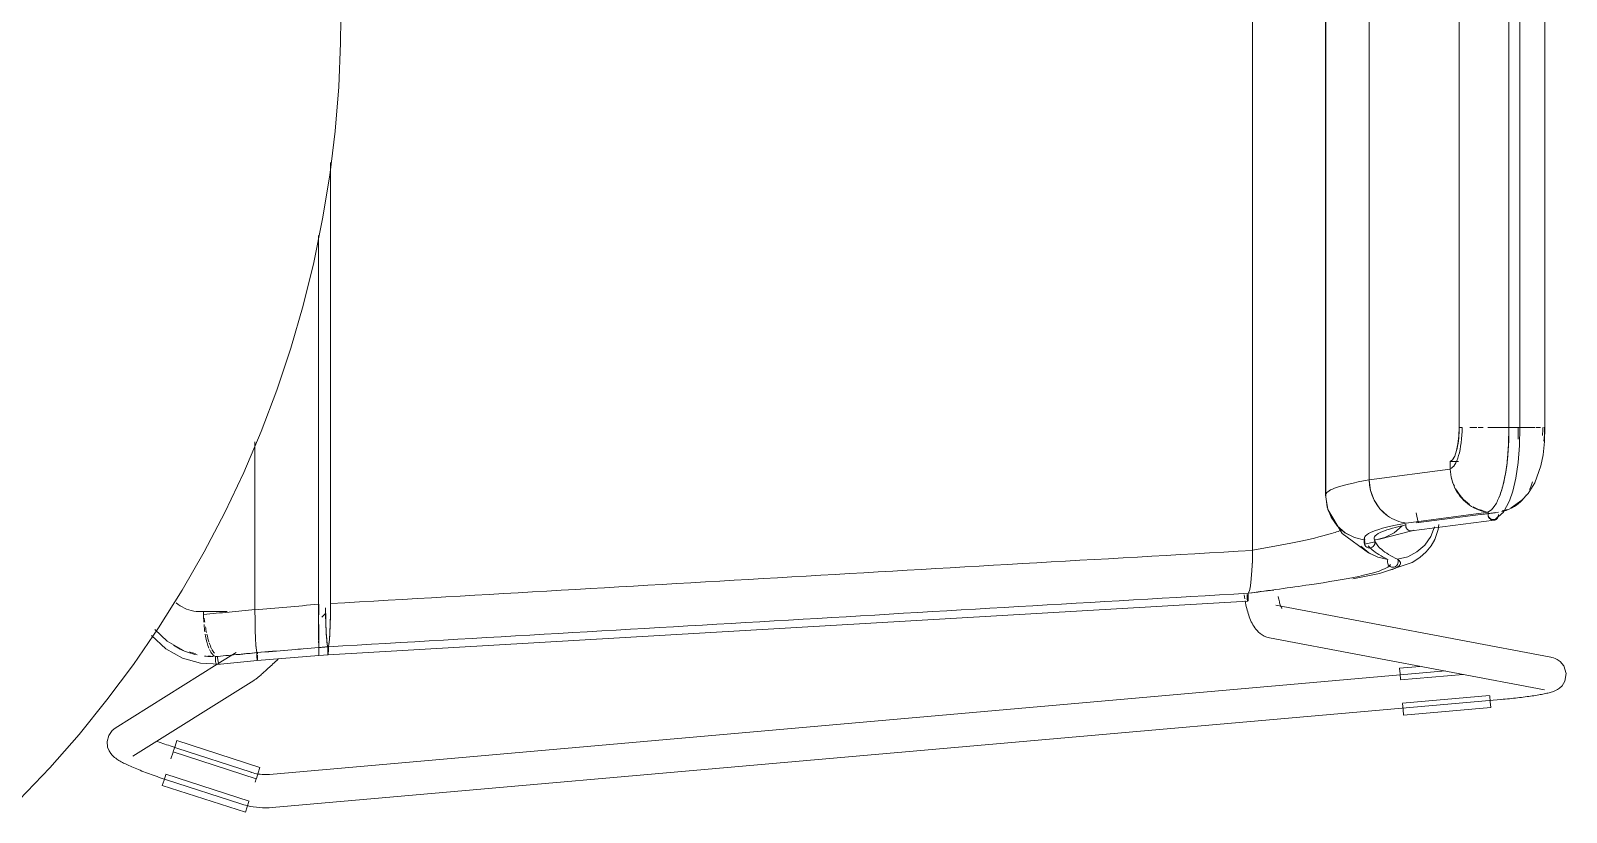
# Model space of a CAD drawing. Header units: millimetres. Extents: x 155927 to 326028, y -36033 to 97293.
# Drawn here: x 157585 to 158140, y 12019 to 12301 of the extents above; entities that cross this region are included whole.
import ezdxf

# ---------------------------------------------------------------- set-up
doc = ezdxf.new("R2010")
doc.units = ezdxf.units.MM
doc.header["$MEASUREMENT"] = 0
doc.layers.add('I-FURN', color=8, linetype='CONTINUOUS', lineweight=9)

msp = doc.modelspace()

# ---------------------------------------------------------------- linework, layer by layer
at = {"layer": 'I-FURN'}
for p, q in [((158026.32, 12113.46), (158026.32, 12496.86)), ((158026.32, 12496.86), (158026.32, 12113.38)), ((158052.67, 12477.01), (158052.67, 12172.21)), ((158052.82, 12132.77), (158052.82, 12477.55)), ((158052.82, 12477.55), (158052.82, 12132.77)), ((158068.42, 12138.8), (158068.42, 12471.51)), ((158068.42, 12471.51), (158068.42, 12138.8)), ((158100.88, 12452.58), (158100.88, 12157.73)), ((158100.94, 12157.73), (158100.94, 12452.58)), ((158118.78, 12452.58), (158118.78, 12157.73)), ((158122.75, 12157.73), (158122.75, 12452.58)), ((158131.78, 12157.73), (158131.78, 12452.58)), ((157697.19, 12296.52), (157697.28, 12305.16)), ((157696.52, 12280.54), (157697.19, 12296.52)), ((157695.22, 12264.59), (157696.52, 12280.54)), ((157693.28, 12248.71), (157695.22, 12264.59)), ((157693.58, 12094.21), (157693.58, 12253.3)), ((157693.58, 12253.3), (157693.58, 12094.21)), ((157690.7, 12232.92), (157693.28, 12248.71)), ((157687.5, 12217.24), (157690.7, 12232.92)), ((157689.27, 12093.94), (157689.27, 12226.94)), ((157689.27, 12226.94), (157689.27, 12093.94)), ((157683.67, 12201.71), (157687.5, 12217.24)), ((157679.23, 12186.34), (157683.67, 12201.71)), ((157674.17, 12171.16), (157679.23, 12186.34)), ((157668.51, 12156.2), (157674.17, 12171.16)), ((158052.67, 12172.21), (158052.67, 12133.3)), ((157662.26, 12141.47), (157668.51, 12156.2)), ((158100.78, 12154.69), (158100.46, 12151.84)), ((158100.88, 12157.73), (158100.78, 12154.69)), ((158107.26, 12157.73), (158104.8, 12157.73)), ((158109.62, 12157.73), (158107.78, 12157.73)), ((158114.81, 12157.73), (158111.25, 12157.73)), ((158115, 12157.73), (158118.81, 12157.73)), ((158118.81, 12157.73), (158115, 12157.73)), ((158118.71, 12151.51), (158118.78, 12157.73)), ((158122.75, 12157.73), (158118.79, 12157.73)), ((158118.79, 12157.73), (158118.9, 12157.73)), ((158118.9, 12157.73), (158119.12, 12157.73)), ((158119.12, 12157.73), (158119.45, 12157.73)), ((158119.45, 12157.73), (158119.87, 12157.73)), ((158119.87, 12157.73), (158120.34, 12157.73)), ((158120.34, 12157.73), (158120.84, 12157.73)), ((158120.84, 12157.73), (158121.33, 12157.73)), ((158121.33, 12157.73), (158121.79, 12157.73)), ((158121.79, 12157.73), (158122.18, 12157.73)), ((158122.18, 12157.73), (158122.48, 12157.73)), ((158122.48, 12157.73), (158122.68, 12157.73)), ((158122.5, 12157.73), (158125.53, 12157.73)), ((158125.52, 12157.73), (158122.5, 12157.73)), ((158122.75, 12157.73), (158122.65, 12151.19)), ((158122.68, 12157.73), (158122.75, 12157.73)), ((158128.26, 12157.73), (158125.69, 12157.73)), ((158130.29, 12157.73), (158128.54, 12157.73)), ((158131.77, 12157.73), (158131.48, 12157.73)), ((158131.61, 12157.73), (158131.78, 12157.73)), ((158131.78, 12157.73), (158131.67, 12152.7)), ((157666.3, 12152.49), (157666.3, 12092)), ((157666.3, 12092), (157666.3, 12152.49)), ((158099.95, 12149.35), (158099.28, 12147.37)), ((158100.46, 12151.84), (158099.95, 12149.35)), ((158118.17, 12144.94), (158118.71, 12151.51)), ((158122.65, 12151.19), (158122.17, 12145.07)), ((158131.17, 12147.88), (158130.38, 12143.84)), ((158131.67, 12152.7), (158131.17, 12147.88)), ((158097.69, 12142.66), (158068.42, 12138.8)), ((158098.49, 12146.02), (158097.63, 12145.38)), ((158097.63, 12145.38), (158100.63, 12145.38)), ((158097.63, 12145.38), (158097.69, 12142.66)), ((158099.28, 12147.37), (158098.49, 12146.02)), ((158117.58, 12140.93), (158118.17, 12144.94)), ((158122.17, 12145.07), (158121.32, 12139.45)), ((158130.38, 12143.84), (158128.25, 12137.8)), ((157655.42, 12127.01), (157662.26, 12141.47)), ((158068.42, 12138.8), (158068.89, 12135.03)), ((158116.61, 12136.5), (158117.58, 12140.93)), ((158121.32, 12139.45), (158120.22, 12134.76)), ((158128.25, 12137.8), (158125.86, 12133.91)), ((158052.67, 12133.3), (158053.46, 12128.27)), ((158053.3, 12128.98), (158052.82, 12132.77)), ((158052.82, 12132.77), (158053.29, 12128.97)), ((158068.89, 12135.03), (158070.21, 12131.49)), ((158070.21, 12131.49), (158072.29, 12128.37)), ((158115.52, 12133.06), (158116.61, 12136.5)), ((158119.06, 12131.3), (158116.88, 12127.18)), ((158120.22, 12134.76), (158119.06, 12131.3)), ((158123.56, 12131.44), (158119.67, 12128.76)), ((158125.86, 12133.91), (158123.56, 12131.44)), ((157648.01, 12112.83), (157655.42, 12127.01)), ((158053.29, 12128.97), (158054.66, 12125.4)), ((158054.66, 12125.41), (158053.3, 12128.98)), ((158053.46, 12128.27), (158054.83, 12125.09)), ((158053.53, 12128.11), (158058.65, 12119.46)), ((158072.29, 12128.37), (158075.03, 12125.88)), ((158111.49, 12127.1), (158081.79, 12123.25)), ((158085.34, 12123.27), (158115.04, 12127.12)), ((158086.12, 12123.4), (158085.43, 12126.89)), ((158113.84, 12126.97), (158109.07, 12126.35)), ((158116.88, 12127.18), (158113.97, 12124.64)), ((158119.67, 12128.76), (158119.47, 12128.66)), ((158056.83, 12122.27), (158054.66, 12125.41)), ((158054.66, 12125.4), (158056.83, 12122.27)), ((158059.71, 12119.76), (158056.83, 12122.27)), ((158056.83, 12122.27), (158059.7, 12119.76)), ((158083.78, 12120.44), (158072.16, 12117.47)), ((158077.43, 12119.76), (158080.3, 12122.27)), ((158081.64, 12122.78), (158081.6, 12122.29)), ((158081.6, 12122.29), (158081.68, 12121.8)), ((158081.68, 12121.8), (158081.87, 12121.34)), ((158081.87, 12121.34), (158082.17, 12120.96)), ((158082.17, 12120.96), (158082.56, 12120.67)), ((158082.56, 12120.67), (158083, 12120.48)), ((158083, 12120.48), (158083.47, 12120.41)), ((158083.47, 12120.41), (158083.94, 12120.48)), ((158083.7, 12120.42), (158113.48, 12124.28)), ((158083.94, 12120.48), (158084.38, 12120.66)), ((158090.64, 12118.36), (158092.04, 12121.88)), ((158092.08, 12117.29), (158093.37, 12120.89)), ((158093.37, 12120.89), (158093.6, 12122.66)), ((158058.65, 12119.46), (158068.19, 12112.48)), ((158059.7, 12119.76), (158063.1, 12118.01)), ((158063.1, 12118.01), (158059.71, 12119.76)), ((158063.1, 12118.01), (158066.81, 12117.11)), ((158068.26, 12112.54), (158065.42, 12114.93)), ((158065.42, 12114.93), (158068.26, 12112.53)), ((158066.61, 12116.15), (158066.65, 12116.65)), ((158066.65, 12116.64), (158066.61, 12116.15)), ((158066.69, 12115.66), (158066.61, 12116.15)), ((158066.61, 12116.15), (158066.69, 12115.65)), ((158066.65, 12116.65), (158066.81, 12117.12)), ((158066.81, 12117.11), (158066.65, 12116.64)), ((158066.9, 12115.21), (158066.69, 12115.66)), ((158066.69, 12115.65), (158066.89, 12115.2)), ((158066.71, 12115.6), (158070.6, 12116.44)), ((158066.79, 12118.18), (158066.84, 12115.3)), ((158066.89, 12115.2), (158067.21, 12114.82)), ((158067.21, 12114.82), (158066.9, 12115.21)), ((158067.61, 12114.53), (158067.21, 12114.82)), ((158067.21, 12114.82), (158067.61, 12114.53)), ((158068.07, 12114.34), (158067.61, 12114.53)), ((158067.61, 12114.53), (158068.07, 12114.34)), ((158069.51, 12114.53), (158069.05, 12114.34)), ((158069.05, 12114.34), (158069.52, 12114.53)), ((158069.92, 12114.82), (158069.51, 12114.53)), ((158069.52, 12114.53), (158069.92, 12114.82)), ((158070.23, 12115.21), (158069.92, 12114.82)), ((158069.92, 12114.82), (158070.23, 12115.2)), ((158070.43, 12115.66), (158070.23, 12115.21)), ((158070.23, 12115.2), (158070.43, 12115.65)), ((158072.16, 12117.47), (158070.3, 12117.15)), ((158070.31, 12117.12), (158070.48, 12116.65)), ((158070.32, 12117.11), (158074.03, 12118.01)), ((158070.48, 12116.64), (158070.32, 12117.11)), ((158070.51, 12116.15), (158070.43, 12115.66)), ((158070.43, 12115.65), (158070.52, 12116.15)), ((158070.48, 12116.65), (158070.51, 12116.15)), ((158070.52, 12116.15), (158070.48, 12116.64)), ((158074.03, 12118.01), (158077.43, 12119.76)), ((158088.46, 12115.28), (158085.63, 12112.81)), ((158085.64, 12112.8), (158088.46, 12115.28)), ((158088.46, 12115.28), (158090.64, 12118.36)), ((158088.96, 12112.85), (158090.74, 12115.02)), ((158090.74, 12115.02), (158092.08, 12117.29)), ((157640.04, 12098.96), (157648.01, 12112.83)), ((158026.11, 12106.15), (158026.26, 12109.69)), ((158026.26, 12109.63), (158026.11, 12106.15)), ((158026.26, 12109.69), (158026.32, 12113.46)), ((158026.32, 12113.38), (158026.26, 12109.69)), ((158068.56, 12114.28), (158068.07, 12114.34)), ((158068.07, 12114.34), (158068.56, 12114.27)), ((158068.19, 12112.48), (158069.93, 12111.59)), ((158071.59, 12110.9), (158068.26, 12112.54)), ((158068.26, 12112.53), (158071.58, 12110.89)), ((158069.05, 12114.34), (158068.56, 12114.28)), ((158068.56, 12114.27), (158069.05, 12114.34)), ((158071.58, 12110.89), (158075.2, 12110.1)), ((158075.2, 12110.1), (158071.59, 12110.9)), ((158072.18, 12105.05), (158083.89, 12109.04)), ((158075.02, 12109.13), (158075.05, 12109.63)), ((158075.05, 12109.63), (158075.02, 12109.13)), ((158075.11, 12108.64), (158075.02, 12109.13)), ((158075.02, 12109.13), (158075.11, 12108.64)), ((158075.05, 12109.63), (158075.2, 12110.1)), ((158075.2, 12110.1), (158075.05, 12109.63)), ((158078.68, 12110.16), (158078.85, 12109.69)), ((158078.69, 12110.16), (158082.32, 12111.06)), ((158078.85, 12109.68), (158078.69, 12110.16)), ((158078.89, 12109.19), (158078.82, 12108.69)), ((158078.82, 12108.69), (158078.89, 12109.19)), ((158078.85, 12109.69), (158078.89, 12109.19)), ((158078.89, 12109.19), (158078.85, 12109.68)), ((158082.32, 12111.06), (158085.64, 12112.8)), ((158083.89, 12109.04), (158086.72, 12110.86)), ((158086.72, 12110.86), (158088.96, 12112.85)), ((158025.87, 12103.05), (158026.11, 12106.15)), ((158026.1, 12106.11), (158025.87, 12103.05)), ((158062.51, 12103.15), (158072.18, 12105.05)), ((158075.32, 12108.19), (158075.11, 12108.64)), ((158075.11, 12108.64), (158075.32, 12108.19)), ((158075.64, 12107.81), (158075.32, 12108.19)), ((158075.32, 12108.19), (158075.63, 12107.81)), ((158075.63, 12107.81), (158076.04, 12107.52)), ((158076.04, 12107.52), (158075.64, 12107.81)), ((158076.5, 12107.34), (158076.04, 12107.52)), ((158076.04, 12107.52), (158076.5, 12107.34)), ((158076.98, 12107.28), (158076.5, 12107.34)), ((158076.5, 12107.34), (158076.98, 12107.28)), ((158077.47, 12107.36), (158076.98, 12107.28)), ((158076.98, 12107.28), (158077.47, 12107.35)), ((158077.92, 12107.55), (158077.47, 12107.36)), ((158077.47, 12107.35), (158077.92, 12107.55)), ((158078.31, 12107.85), (158077.92, 12107.55)), ((158077.92, 12107.55), (158078.32, 12107.85)), ((158078.62, 12108.24), (158078.31, 12107.85)), ((158078.32, 12107.85), (158078.62, 12108.24)), ((158078.82, 12108.69), (158078.62, 12108.24)), ((158078.62, 12108.24), (158078.82, 12108.69)), ((157631.52, 12085.42), (157640.04, 12098.96)), ((158025.19, 12098.81), (158024.79, 12097.91)), ((158024.79, 12097.91), (158025.19, 12098.81)), ((158024.81, 12097.44), (158024.79, 12097.91)), ((158024.79, 12097.91), (158024.81, 12097.44)), ((158025.19, 12098.81), (158025.56, 12100.56)), ((158025.55, 12100.55), (158025.19, 12098.81)), ((158025.86, 12103.02), (158025.55, 12100.56)), ((158025.56, 12100.56), (158025.87, 12103.05)), ((157689.27, 12090.16), (157689.27, 12093.94)), ((157689.27, 12093.94), (157689.27, 12090.15)), ((157689.39, 12093.93), (157689.39, 12090.15)), ((157689.39, 12090.15), (157689.39, 12093.93)), ((157691.8, 12092.67), (157691.82, 12090.41)), ((157692.69, 12075.75), (158024.6, 12095.04)), ((157693.56, 12090.42), (157693.58, 12094.21)), ((158023.47, 12096.56), (158023.37, 12097.29)), ((158023.57, 12095.85), (158023.47, 12096.56)), ((158023.82, 12094.45), (158023.69, 12095.15)), ((158023.95, 12093.77), (158023.82, 12094.45)), ((158024.09, 12093.1), (158023.95, 12093.77)), ((158024.25, 12092.45), (158024.09, 12093.1)), ((158024.41, 12091.8), (158024.25, 12092.45)), ((158024.38, 12096.9), (158024.39, 12097.4)), ((158024.39, 12096.41), (158024.38, 12096.9)), ((158024.39, 12097.4), (158024.39, 12096.9)), ((158024.39, 12096.9), (158024.39, 12096.41)), ((158024.39, 12096.41), (158024.42, 12095.96)), ((158024.42, 12095.96), (158024.39, 12096.41)), ((158024.42, 12095.96), (158024.45, 12095.58)), ((158024.45, 12095.58), (158024.42, 12095.96)), ((158024.45, 12095.58), (158024.5, 12095.29)), ((158024.5, 12095.29), (158024.45, 12095.58)), ((158024.5, 12095.29), (158024.55, 12095.11)), ((158024.55, 12095.1), (158024.5, 12095.29)), ((158024.55, 12095.11), (158024.6, 12095.04)), ((158024.6, 12095.04), (158024.55, 12095.1)), ((158024.6, 12095.04), (158024.65, 12095.12)), ((158024.65, 12095.11), (158024.6, 12095.04)), ((158024.65, 12095.12), (158024.7, 12095.31)), ((158024.7, 12095.3), (158024.65, 12095.11)), ((158024.7, 12095.31), (158024.75, 12095.61)), ((158024.75, 12095.6), (158024.7, 12095.3)), ((158024.75, 12095.61), (158024.78, 12095.99)), ((158024.78, 12095.99), (158024.75, 12095.6)), ((158024.78, 12095.99), (158024.8, 12096.45)), ((158024.8, 12096.44), (158024.78, 12095.99)), ((158024.8, 12096.45), (158024.81, 12096.94)), ((158024.81, 12096.94), (158024.8, 12096.44)), ((158024.81, 12096.94), (158024.81, 12097.44)), ((158024.81, 12097.44), (158024.81, 12096.94)), ((158133.97, 12074.83), (158034.68, 12093.64)), ((158035.71, 12096.19), (158035.61, 12096.68)), ((158035.81, 12095.72), (158035.71, 12096.19)), ((158035.91, 12095.27), (158035.81, 12095.72)), ((158036.02, 12094.85), (158035.91, 12095.27)), ((158036.12, 12094.46), (158036.02, 12094.85)), ((158036.23, 12094.09), (158036.12, 12094.46)), ((158036.34, 12093.76), (158036.23, 12094.09)), ((158036.45, 12093.45), (158036.34, 12093.76)), ((158036.55, 12093.18), (158036.45, 12093.45)), ((158036.64, 12092.95), (158036.55, 12093.18)), ((158036.73, 12092.76), (158036.64, 12092.95)), ((158036.8, 12092.6), (158036.73, 12092.76)), ((158036.85, 12092.52), (158036.8, 12092.6)), ((158036.89, 12092.44), (158036.85, 12092.52)), ((158036.91, 12092.42), (158036.89, 12092.44)), ((157646.51, 12091.29), (157656.26, 12091.29)), ((157647.75, 12090.3), (157647.75, 12091.35)), ((157666.3, 12092), (157666.33, 12088.24)), ((157666.33, 12088.24), (157666.3, 12091.88)), ((157666.4, 12084.7), (157666.33, 12088.14)), ((157666.33, 12088.14), (157666.4, 12084.7)), ((157689.27, 12086.59), (157689.27, 12090.15)), ((157689.27, 12090.15), (157689.27, 12086.59)), ((157690.41, 12089.24), (157691.94, 12090.72)), ((157691.82, 12090.41), (157691.9, 12086.86)), ((157691.9, 12086.86), (157692.03, 12083.74)), ((157693.36, 12083.73), (157693.48, 12086.86)), ((157693.48, 12086.86), (157693.56, 12090.42)), ((158024.58, 12091.17), (158024.41, 12091.8)), ((158024.76, 12090.56), (158024.58, 12091.17)), ((158024.96, 12089.95), (158024.76, 12090.56)), ((158025.16, 12089.36), (158024.96, 12089.95)), ((158025.38, 12088.78), (158025.16, 12089.36)), ((158025.62, 12088.21), (158025.38, 12088.78)), ((158025.87, 12087.65), (158025.62, 12088.21)), ((158026.14, 12087.1), (158025.87, 12087.65)), ((158026.43, 12086.56), (158026.14, 12087.1)), ((157622.46, 12072.23), (157631.52, 12085.42)), ((157634.09, 12077.9), (157628.94, 12082.64)), ((157634.68, 12080.58), (157630.16, 12084.89)), ((157666.4, 12084.7), (157666.51, 12081.61)), ((157666.52, 12081.6), (157666.4, 12084.64)), ((157666.51, 12081.61), (157666.67, 12079.13)), ((157666.67, 12079.12), (157666.52, 12081.56)), ((157689.28, 12083.46), (157689.27, 12086.59)), ((157689.27, 12086.59), (157689.28, 12083.45)), ((157689.3, 12080.95), (157689.28, 12083.45)), ((157689.28, 12083.45), (157689.3, 12080.95)), ((157689.38, 12083.47), (157689.37, 12080.97)), ((157689.37, 12080.97), (157689.38, 12083.47)), ((157689.39, 12086.6), (157689.38, 12083.47)), ((157689.38, 12083.47), (157689.39, 12086.59)), ((157692.03, 12083.74), (157692.19, 12081.25)), ((157692.19, 12081.25), (157692.38, 12079.5)), ((157693, 12079.48), (157693.19, 12081.23)), ((157693.19, 12081.23), (157693.36, 12083.73)), ((158026.76, 12086.02), (158026.43, 12086.56)), ((158027.12, 12085.49), (158026.76, 12086.02)), ((158027.52, 12084.95), (158027.12, 12085.49)), ((158027.97, 12084.42), (158027.52, 12084.95)), ((158028.49, 12083.9), (158027.97, 12084.42)), ((158029.09, 12083.39), (158028.49, 12083.9)), ((158029.77, 12082.91), (158029.09, 12083.39)), ((158030.56, 12082.47), (158029.77, 12082.91)), ((158031.46, 12082.11), (158030.56, 12082.47)), ((158032.45, 12081.85), (158031.46, 12082.11)), ((158032.45, 12081.85), (158131.74, 12063.04)), ((157640.1, 12074.51), (157634.09, 12077.9)), ((157640.5, 12077.22), (157634.68, 12080.58)), ((157659.49, 12076.57), (157653.05, 12072.53)), ((157666.67, 12079.13), (157666.84, 12077.39)), ((157666.84, 12077.39), (157666.67, 12079.11)), ((157667.04, 12076.5), (157666.84, 12077.39)), ((157666.84, 12077.39), (157667.04, 12076.5)), ((157667.04, 12076.5), (157667.03, 12076.03)), ((157667.03, 12076.03), (157667.04, 12076.5)), ((157667.03, 12076.03), (157667.03, 12075.53)), ((157667.03, 12075.54), (157667.03, 12076.03)), ((157667.23, 12076.02), (157667.22, 12076.49)), ((157667.22, 12076.49), (157667.23, 12076.02)), ((157689.31, 12079.21), (157689.3, 12080.68)), ((157689.3, 12080.68), (157689.31, 12079.2)), ((157689.32, 12078.32), (157689.31, 12079.21)), ((157689.31, 12079.2), (157689.32, 12078.32)), ((157689.32, 12077.85), (157689.32, 12078.32)), ((157689.32, 12078.32), (157689.32, 12077.84)), ((157689.32, 12077.35), (157689.32, 12077.85)), ((157689.32, 12077.84), (157689.32, 12077.35)), ((157689.32, 12076.86), (157689.32, 12077.35)), ((157689.32, 12077.35), (157689.32, 12076.86)), ((157689.32, 12076.41), (157689.32, 12076.86)), ((157689.32, 12076.86), (157689.32, 12076.41)), ((157689.33, 12076.03), (157689.32, 12076.41)), ((157689.32, 12076.41), (157689.33, 12076.02)), ((157689.33, 12075.73), (157689.33, 12076.03)), ((157689.33, 12076.02), (157689.33, 12075.73)), ((157692.69, 12075.75), (157689.33, 12075.48)), ((157689.34, 12078.32), (157689.34, 12077.85)), ((157689.34, 12077.85), (157689.34, 12078.32)), ((157689.34, 12077.85), (157689.34, 12077.36)), ((157689.34, 12077.35), (157689.34, 12077.85)), ((157689.34, 12077.36), (157689.34, 12076.87)), ((157689.34, 12076.86), (157689.34, 12077.35)), ((157689.34, 12076.87), (157689.34, 12076.42)), ((157689.34, 12076.41), (157689.34, 12076.86)), ((157689.34, 12076.42), (157689.34, 12076.03)), ((157689.34, 12076.03), (157689.34, 12076.41)), ((157689.37, 12080.97), (157689.35, 12079.22)), ((157689.35, 12079.22), (157689.37, 12080.97)), ((157692.38, 12079.5), (157692.59, 12078.59)), ((157692.59, 12078.59), (157692.58, 12078.13)), ((157692.58, 12078.13), (157692.58, 12077.63)), ((157692.58, 12077.63), (157692.58, 12077.14)), ((157692.58, 12077.14), (157692.6, 12076.69)), ((157692.6, 12076.69), (157692.61, 12076.3)), ((157692.61, 12076.3), (157692.64, 12076.01)), ((157692.64, 12076.01), (157692.66, 12075.82)), ((157692.66, 12075.82), (157692.69, 12075.75)), ((157692.69, 12075.75), (157692.72, 12075.82)), ((157692.72, 12075.82), (157692.74, 12076.01)), ((157692.74, 12076.01), (157692.77, 12076.3)), ((157692.77, 12076.3), (157692.78, 12076.68)), ((157692.78, 12076.68), (157692.8, 12077.13)), ((157692.79, 12078.59), (157693, 12079.48)), ((157692.8, 12078.12), (157692.79, 12078.59)), ((157692.8, 12077.62), (157692.8, 12078.12)), ((157692.8, 12077.13), (157692.8, 12077.62)), ((157612.89, 12059.41), (157622.46, 12072.23)), ((157652.67, 12072.3), (157615.91, 12049.26)), ((157646.62, 12072.64), (157640.1, 12074.51)), ((157653.53, 12072.35), (157646.62, 12072.64)), ((157652.64, 12072.23), (157667.13, 12073.65)), ((157667.03, 12075.05), (157667.03, 12075.54)), ((157667.03, 12075.53), (157667.03, 12075.04)), ((157667.04, 12074.59), (157667.03, 12075.05)), ((157667.03, 12075.04), (157667.04, 12074.59)), ((157667.04, 12074.59), (157667.06, 12074.2)), ((157667.06, 12074.21), (157667.04, 12074.59)), ((157667.08, 12073.91), (157667.06, 12074.21)), ((157667.06, 12074.2), (157667.08, 12073.91)), ((157667.08, 12073.91), (157667.1, 12073.72)), ((157667.13, 12073.65), (157667.1, 12073.72)), ((157667.1, 12073.72), (157667.13, 12073.65)), ((157667.13, 12073.65), (157689.33, 12075.48)), ((157667.16, 12073.72), (157667.13, 12073.65)), ((157667.13, 12073.65), (157667.16, 12073.71)), ((157667.16, 12073.71), (157667.18, 12073.9)), ((157667.18, 12073.9), (157667.16, 12073.72)), ((157667.2, 12074.2), (157667.18, 12073.9)), ((157667.18, 12073.9), (157667.2, 12074.19)), ((157667.2, 12074.19), (157667.22, 12074.58)), ((157667.22, 12074.58), (157667.2, 12074.2)), ((157667.22, 12074.58), (157667.23, 12075.03)), ((157667.23, 12075.03), (157667.22, 12074.58)), ((157667.23, 12075.03), (157667.23, 12075.52)), ((157667.23, 12075.52), (157667.23, 12075.03)), ((157670, 12069.84), (157670.37, 12070.17)), ((157670.37, 12070.17), (157670.74, 12070.51)), ((157670.74, 12070.51), (157671.13, 12070.87)), ((157671.13, 12070.87), (157671.54, 12071.24)), ((157671.54, 12071.24), (157671.95, 12071.62)), ((157671.95, 12071.62), (157672.37, 12072.01)), ((157672.37, 12072.01), (157672.81, 12072.41)), ((157672.81, 12072.41), (157673.25, 12072.82)), ((157673.25, 12072.82), (157673.71, 12073.25)), ((157673.71, 12073.25), (157674.17, 12073.68)), ((157674.17, 12073.68), (157674.64, 12074.12)), ((157689.33, 12075.55), (157689.33, 12075.48)), ((157689.33, 12075.48), (157689.33, 12075.55)), ((157689.33, 12075.54), (157689.33, 12075.48)), ((157689.33, 12075.48), (157689.33, 12075.54)), ((158086.71, 12071.54), (158079.38, 12070.89)), ((158079.56, 12068.85), (158079.38, 12070.89)), ((158134.39, 12074.74), (158133.97, 12074.83)), ((158134.9, 12074.6), (158134.39, 12074.74)), ((158135.52, 12074.39), (158134.9, 12074.6)), ((158136.33, 12074.01), (158135.52, 12074.39)), ((158137.41, 12073.27), (158136.33, 12074.01)), ((158138.73, 12071.69), (158137.41, 12073.27)), ((158138.73, 12071.69), (158139.56, 12068.94)), ((157622.28, 12039.1), (157665.86, 12066.4)), ((157665.86, 12066.4), (157666.19, 12066.62)), ((157666.19, 12066.62), (157666.44, 12066.8)), ((157666.44, 12066.8), (157666.67, 12066.97)), ((157666.67, 12066.97), (157666.9, 12067.15)), ((157666.9, 12067.15), (157667.12, 12067.33)), ((157667.12, 12067.33), (157667.35, 12067.52)), ((157667.35, 12067.52), (157667.59, 12067.72)), ((157667.59, 12067.72), (157667.84, 12067.93)), ((157667.84, 12067.93), (157668.11, 12068.16)), ((157668.11, 12068.16), (157668.39, 12068.4)), ((157668.39, 12068.4), (157668.68, 12068.66)), ((157668.68, 12068.66), (157668.99, 12068.93)), ((157668.99, 12068.93), (157669.31, 12069.22)), ((157669.31, 12069.22), (157669.65, 12069.52)), ((157669.65, 12069.52), (157670, 12069.84)), ((158096.02, 12069.86), (157671.52, 12032.56)), ((158079.75, 12066.78), (158079.56, 12068.85)), ((158079.76, 12066.66), (158102.36, 12068.65)), ((158139.08, 12066.18), (158138.04, 12064.52)), ((158139.56, 12068.94), (158139.08, 12066.18)), ((157602.81, 12046.98), (157612.89, 12059.41)), ((157672.57, 12020.61), (158115.89, 12059.56)), ((158111.91, 12060.97), (158080.5, 12058.21)), ((158111.92, 12060.85), (158112.1, 12058.78)), ((158116.05, 12059.57), (158115.89, 12059.56)), ((158116.8, 12059.64), (158116.05, 12059.57)), ((158117.55, 12059.71), (158116.8, 12059.64)), ((158118.3, 12059.78), (158117.55, 12059.71)), ((158119.04, 12059.85), (158118.3, 12059.78)), ((158119.78, 12059.93), (158119.04, 12059.85)), ((158120.51, 12060.01), (158119.78, 12059.93)), ((158121.24, 12060.09), (158120.51, 12060.01)), ((158121.96, 12060.17), (158121.24, 12060.09)), ((158122.67, 12060.25), (158121.96, 12060.17)), ((158123.36, 12060.34), (158122.67, 12060.25)), ((158124.05, 12060.42), (158123.36, 12060.34)), ((158124.73, 12060.51), (158124.05, 12060.42)), ((158125.39, 12060.6), (158124.73, 12060.51)), ((158126.04, 12060.69), (158125.39, 12060.6)), ((158126.67, 12060.78), (158126.04, 12060.69)), ((158127.29, 12060.87), (158126.67, 12060.78)), ((158127.9, 12060.96), (158127.29, 12060.87)), ((158128.48, 12061.05), (158127.9, 12060.96)), ((158129.05, 12061.14), (158128.48, 12061.05)), ((158129.6, 12061.23), (158129.05, 12061.14)), ((158130.14, 12061.33), (158129.6, 12061.23)), ((158130.65, 12061.42), (158130.14, 12061.33)), ((158131.15, 12061.52), (158130.65, 12061.42)), ((158131.62, 12061.61), (158131.15, 12061.52)), ((158132.08, 12061.71), (158131.62, 12061.61)), ((158132.53, 12061.81), (158132.08, 12061.71)), ((158132.95, 12061.91), (158132.53, 12061.81)), ((158133.37, 12062.01), (158132.95, 12061.91)), ((158133.77, 12062.12), (158133.37, 12062.01)), ((158134.16, 12062.23), (158133.77, 12062.12)), ((158134.56, 12062.36), (158134.16, 12062.23)), ((158134.96, 12062.5), (158134.56, 12062.36)), ((158135.39, 12062.67), (158134.96, 12062.5)), ((158135.87, 12062.89), (158135.39, 12062.67)), ((158136.43, 12063.19), (158135.87, 12062.89)), ((158137.13, 12063.67), (158136.43, 12063.19)), ((158138.04, 12064.52), (158137.13, 12063.67)), ((158080.69, 12056.03), (158080.51, 12058.09)), ((158080.87, 12053.98), (158080.69, 12056.03)), ((158112.28, 12056.74), (158080.87, 12053.98)), ((158112.1, 12058.78), (158112.28, 12056.74)), ((157614.79, 12048.37), (157613.56, 12046.64)), ((157614.79, 12048.37), (157615.91, 12049.26)), ((157592.24, 12034.97), (157602.81, 12046.98)), ((157613.56, 12046.64), (157612.97, 12044.41)), ((157612.97, 12044.41), (157613.15, 12042.44)), ((157613.15, 12042.44), (157613.67, 12041.06)), ((157631.16, 12044.46), (157631.79, 12044.23)), ((157631.79, 12044.23), (157632.42, 12043.99)), ((157632.42, 12043.99), (157633.07, 12043.76)), ((157633.07, 12043.76), (157633.73, 12043.52)), ((157633.73, 12043.52), (157634.39, 12043.28)), ((157634.39, 12043.28), (157635.07, 12043.05)), ((157635.07, 12043.05), (157635.75, 12042.82)), ((157635.75, 12042.82), (157636.43, 12042.58)), ((157636.43, 12042.58), (157637.12, 12042.35)), ((157636.83, 12040.81), (157637.46, 12042.78)), ((157637.46, 12042.78), (157638.09, 12044.74)), ((157668.1, 12035.05), (157638.09, 12044.74)), ((157613.67, 12041.06), (157614.24, 12040.14)), ((157614.24, 12040.14), (157614.75, 12039.52)), ((157614.75, 12039.52), (157615.22, 12039.05)), ((157615.22, 12039.05), (157615.65, 12038.68)), ((157615.65, 12038.68), (157616.05, 12038.37)), ((157616.05, 12038.37), (157616.44, 12038.09)), ((157616.44, 12038.09), (157616.83, 12037.84)), ((157616.83, 12037.84), (157617.22, 12037.59)), ((157617.22, 12037.59), (157617.62, 12037.36)), ((157617.62, 12037.36), (157618.03, 12037.13)), ((157618.03, 12037.13), (157618.45, 12036.9)), ((157618.45, 12036.9), (157618.89, 12036.67)), ((157636.76, 12040.6), (157635.96, 12038.12)), ((157636.79, 12040.69), (157666.79, 12031.01)), ((157637.12, 12042.35), (157637.81, 12042.13)), ((157637.81, 12042.13), (157638.14, 12042.02)), ((157664.95, 12033.31), (157638.14, 12042.02)), ((157581.2, 12023.39), (157592.24, 12034.97)), ((157618.89, 12036.67), (157619.35, 12036.44)), ((157619.35, 12036.44), (157619.82, 12036.21)), ((157619.82, 12036.21), (157620.32, 12035.98)), ((157620.32, 12035.98), (157620.83, 12035.74)), ((157620.83, 12035.74), (157621.35, 12035.5)), ((157621.35, 12035.5), (157621.9, 12035.26)), ((157621.9, 12035.26), (157622.46, 12035.02)), ((157622.46, 12035.02), (157623.04, 12034.78)), ((157623.04, 12034.78), (157623.63, 12034.53)), ((157623.63, 12034.53), (157624.24, 12034.28)), ((157624.24, 12034.28), (157624.87, 12034.03)), ((157624.87, 12034.03), (157625.51, 12033.78)), ((157625.51, 12033.78), (157626.16, 12033.52)), ((157626.16, 12033.52), (157626.83, 12033.27)), ((157626.83, 12033.27), (157627.51, 12033.01)), ((157627.51, 12033.01), (157628.19, 12032.76)), ((157628.19, 12032.76), (157628.89, 12032.51)), ((157628.89, 12032.51), (157629.6, 12032.25)), ((157629.6, 12032.25), (157630.32, 12032)), ((157630.32, 12032), (157631.04, 12031.75)), ((157631.04, 12031.75), (157631.77, 12031.49)), ((157631.77, 12031.49), (157632.5, 12031.25)), ((157633.51, 12030.53), (157634.14, 12032.51)), ((157664.19, 12022.94), (157634.18, 12032.62)), ((157664.98, 12033.3), (157664.95, 12033.31)), ((157665.61, 12033.11), (157664.98, 12033.3)), ((157666.26, 12032.94), (157665.61, 12033.11)), ((157666.9, 12032.8), (157666.26, 12032.94)), ((157667.47, 12033.1), (157666.83, 12031.12)), ((157667.55, 12032.69), (157666.9, 12032.8)), ((157668.1, 12035.05), (157667.47, 12033.1)), ((157668.21, 12032.6), (157667.55, 12032.69)), ((157668.87, 12032.54), (157668.21, 12032.6)), ((157669.53, 12032.51), (157668.87, 12032.54)), ((157670.19, 12032.5), (157669.53, 12032.51)), ((157670.86, 12032.52), (157670.19, 12032.5)), ((157671.52, 12032.56), (157670.86, 12032.52)), ((157632.5, 12031.25), (157633.24, 12031)), ((157632.88, 12028.58), (157633.51, 12030.53)), ((157662.88, 12018.89), (157632.88, 12028.58)), ((157633.24, 12031), (157633.98, 12030.75)), ((157633.98, 12030.75), (157634.43, 12030.61)), ((157634.43, 12030.61), (157661.24, 12021.89)), ((157666.76, 12030.91), (157666.39, 12029.74)), ((157661.24, 12021.89), (157662.34, 12021.56)), ((157662.34, 12021.56), (157663.44, 12021.28)), ((157663.51, 12020.85), (157662.88, 12018.89)), ((157663.44, 12021.28), (157664.56, 12021.03)), ((157664.15, 12022.82), (157663.51, 12020.85)), ((157664.56, 12021.03), (157665.68, 12020.84)), ((157665.68, 12020.84), (157666.81, 12020.68)), ((157666.81, 12020.68), (157667.95, 12020.57)), ((157667.95, 12020.57), (157669.09, 12020.51)), ((157669.09, 12020.51), (157670.23, 12020.5)), ((157670.23, 12020.5), (157671.38, 12020.53)), ((157671.38, 12020.53), (157672.52, 12020.6)), ((157672.52, 12020.6), (157672.57, 12020.61))]:
    msp.add_line(p, q, dxfattribs=at)
for centre, major_axis, ratio, start_param, end_param in [((158116.03, 12157.73), (15.75, 0), 0.000004, 3.431839, 3.614078), ((158127.51, 12157.73), (0, -12.4), 0.287441, 1.332781, 1.570796), ((158083.49, 12138.93), (0, -15.78), 0.955139, 4.720632, 5.68731), ((158083.49, 12138.93), (0, -15.78), 0.955139, 5.687432, 5.928979), ((158083.49, 12138.93), (0, -15.78), 0.955139, 5.929149, 6.170649), ((158083.47, 12122.37), (0, -1.96), 0.955139, 4.501447, 6.790779)]:
    msp.add_ellipse(centre, major_axis=major_axis, ratio=ratio, start_param=start_param, end_param=end_param, dxfattribs=at)
for points in [[(158102.01, 12157.73), (158101.95, 12153.94), (158100.99, 12146.55), (158098.82, 12143.17), (158097.71, 12142.91)], [(158100, 12149.35), (158100.54, 12151.4), (158100.83, 12154.12), (158100.92, 12156.89)], [(158118.81, 12157.73), (158118.86, 12155.39), (158118.78, 12150.73), (158118.15, 12143.88), (158117.04, 12137.73), (158115.52, 12132.66), (158113.62, 12128.96), (158112.21, 12127.65), (158111.49, 12127.3)], [(158122.21, 12157.73), (158122.24, 12156.3), (158122.23, 12154.88), (158122.2, 12153.47)], [(158131.69, 12157.73), (158131.7, 12156.02), (158131.63, 12154.34), (158131.47, 12152.76)], [(158097.69, 12142.66), (158097.73, 12141.37), (158098.09, 12138.87), (158099.51, 12135.27), (158101.7, 12132.12), (158104.54, 12129.59), (158107.88, 12127.83), (158110.25, 12127.25), (158111.49, 12127.1)], [(158099.19, 12136.48), (158098.8, 12137.33), (158098.44, 12138.21), (158098.25, 12139.13)], [(158126.3, 12135.35), (158126.74, 12136.23), (158127.14, 12137.16), (158127.37, 12138.12)], [(158052.67, 12133.3), (158052.67, 12133.12), (158052.72, 12132.94), (158052.82, 12132.77)], [(158104.62, 12129.93), (158102.56, 12131.37), (158100.94, 12133.35), (158099.64, 12135.57)], [(158109.98, 12127.56), (158108.59, 12127.87), (158107.22, 12128.37), (158105.97, 12129.07)], [(158111.31, 12126.34), (158111.3, 12126.5), (158111.3, 12126.67), (158111.34, 12126.83)], [(158118.37, 12128.18), (158117.75, 12127.94), (158117.1, 12127.78), (158116.44, 12127.64)], [(158066.81, 12117.12), (158066.26, 12118.14), (158068.23, 12120.19), (158076.29, 12122.23), (158081.79, 12123.25)], [(158026.32, 12113.38), (157970.96, 12110.18), (157915.54, 12106.99), (157860.08, 12103.79)], [(157860.08, 12103.79), (157804.61, 12100.6), (157749.11, 12097.4), (157693.58, 12094.21)], [(158024.79, 12097.91), (157969.55, 12094.69), (157858.96, 12088.25), (157748.19, 12081.81), (157692.79, 12078.59)], [(158024.8, 12097.92), (158027.86, 12098.31), (158030.95, 12098.7), (158034, 12099.08)], [(157677.78, 12092.91), (157673.95, 12092.57), (157670.12, 12092.22), (157666.3, 12091.88)], [(157689.27, 12093.94), (157685.44, 12093.6), (157681.6, 12093.25), (157677.78, 12092.91)], [(157647.75, 12091.35), (157647.24, 12091.3), (157646.73, 12091.28), (157646.23, 12091.29)], [(157647.75, 12090.3), (157650.78, 12090.56), (157656.92, 12091.1), (157663.17, 12091.69), (157666.3, 12092)], [(157647.85, 12087.51), (157647.79, 12088.42), (157647.76, 12089.35), (157647.75, 12090.3)], [(157647.98, 12088.89), (157648.04, 12088.41), (157648.1, 12087.94), (157648.17, 12087.48)], [(157648.22, 12083.95), (157648.09, 12084.79), (157647.98, 12085.67), (157647.92, 12086.58)], [(157648.85, 12080.72), (157648.66, 12081.46), (157648.5, 12082.26), (157648.35, 12083.09)], [(157648.43, 12085.77), (157648.55, 12085.09), (157648.68, 12084.43), (157648.81, 12083.77)], [(157648.96, 12083.11), (157649.18, 12082.19), (157649.41, 12081.25), (157649.66, 12080.4)], [(157642.68, 12076.73), (157643.39, 12076.47), (157644.12, 12076.29), (157644.85, 12076.16)], [(157649.81, 12080.07), (157650.08, 12079.26), (157650.36, 12078.45), (157650.65, 12077.89)], [(157652.08, 12075.06), (157651.69, 12075.21), (157650.94, 12075.77), (157650.24, 12076.92), (157649.92, 12077.61)], [(157650.77, 12077.65), (157651.08, 12077.01), (157651.4, 12076.62), (157651.72, 12076.29)], [(157652.08, 12075.06), (157654.53, 12075.3), (157659.48, 12075.78), (157664.51, 12076.26), (157667.04, 12076.5)], [(157660.14, 12075.78), (157662.49, 12076.02), (157664.85, 12076.25), (157667.22, 12076.49)], [(157689.32, 12078.32), (157685.61, 12078.01), (157678.17, 12077.41), (157670.75, 12076.81), (157667.04, 12076.5)], [(157678.17, 12077.4), (157674.52, 12077.09), (157670.87, 12076.79), (157667.22, 12076.49)], [(157683.02, 12077.8), (157682.61, 12077.76), (157682.19, 12077.73), (157681.78, 12077.7)], [(157689.32, 12078.32), (157689.9, 12078.36), (157691.06, 12078.45), (157692.21, 12078.54), (157692.79, 12078.59)], [(157689.34, 12078.32), (157689.88, 12078.37), (157690.96, 12078.46), (157692.05, 12078.55), (157692.59, 12078.59)], [(157650.55, 12075.1), (157649.72, 12075.11), (157648.9, 12075.15), (157648.08, 12075.23)], [(157649.3, 12075.21), (157649.95, 12075.15), (157650.6, 12075.14), (157651.26, 12075.15)]]:
    msp.add_open_spline(points, degree=3, dxfattribs=at)
for points, knots in [([(158068.42, 12138.8), (158062.69, 12137.8), (158055.05, 12135.96), (158052.67, 12134.13), (158052.67, 12133.3)], [0, 0, 0, 0, 0.5, 0.9107154, 0.9107154, 0.9107154, 0.9107154]), ([(158116.15, 12127.31), (158116.92, 12127.47), (158118.82, 12128.04), (158121.68, 12129.59), (158123.87, 12131.6), (158124.88, 12132.98), (158125.14, 12133.39)], [0.0592823, 0.0592823, 0.0592823, 0.0592823, 0.1666667, 0.3333333, 0.5, 0.565028, 0.565028, 0.565028, 0.565028]), ([(158111.49, 12127.1), (158111.43, 12126.96), (158111.37, 12126.74), (158111.32, 12126.46), (158111.31, 12126.18), (158111.35, 12125.88), (158111.43, 12125.59), (158111.54, 12125.32), (158111.74, 12125), (158112.04, 12124.68), (158112.41, 12124.45), (158112.77, 12124.31), (158113.08, 12124.27), (158113.36, 12124.26), (158113.62, 12124.3), (158113.87, 12124.37), (158114.11, 12124.48), (158114.41, 12124.67), (158114.72, 12125), (158114.94, 12125.4), (158115.04, 12125.75), (158115.08, 12126.01), (158115.08, 12126.17), (158115.08, 12126.24)], [0, 0, 0, 0, 0.0555556, 0.0833333, 0.1111111, 0.1666667, 0.1944444, 0.2222222, 0.2777778, 0.3333333, 0.3888889, 0.4444444, 0.4791667, 0.5138889, 0.5486111, 0.5833333, 0.6180556, 0.6527778, 0.7222222, 0.7916667, 0.8263889, 0.8611111, 0.8888889, 0.8888889, 0.8888889, 0.8888889]), ([(158115.06, 12126.34), (158115.06, 12126.17), (158115.02, 12125.88), (158114.88, 12125.5), (158114.62, 12125.08), (158114.1, 12124.63), (158113.24, 12124.38), (158112.44, 12124.61), (158111.91, 12125), (158111.6, 12125.38), (158111.45, 12125.69), (158111.41, 12125.85)], [-0.875, -0.875, -0.875, -0.875, -0.8125, -0.765625, -0.71875, -0.625, -0.5, -0.375, -0.3125, -0.25, -0.1875, -0.1875, -0.1875, -0.1875]), ([(158058.59, 12120.76), (158057.44, 12120.27), (158053.2, 12118.81), (158042.49, 12116.38), (158031.71, 12114.43), (158026.32, 12113.46)], [0.375, 0.375, 0.375, 0.375, 0.5, 0.75, 1, 1, 1, 1]), ([(158070.31, 12117.12), (158069.77, 12118.14), (158071.5, 12119.95), (158077.99, 12121.77), (158081.7, 12122.56)], [0, 0, 0, 0, 0.5, 0.8877852, 0.8877852, 0.8877852, 0.8877852]), ([(158075.2, 12110.1), (158072.79, 12111.27), (158070.14, 12112.9), (158068.46, 12114.53), (158068.07, 12114.99)], [0, 0, 0, 0, 0.5, 0.696307, 0.696307, 0.696307, 0.696307]), ([(158078.68, 12110.16), (158076.28, 12111.32), (158072.85, 12113.41), (158071.07, 12115.5), (158070.6, 12116.44)], [0, 0, 0, 0, 0.5, 0.9025379, 0.9025379, 0.9025379, 0.9025379]), ([(158076.27, 12106.31), (158076.99, 12106.57), (158080.01, 12107.85), (158080.24, 12109.13), (158078.69, 12110.16)], [0.6866019, 0.6866019, 0.6866019, 0.6866019, 0.75, 1, 1, 1, 1]), ([(158024.79, 12097.91), (158032.34, 12098.92), (158047.55, 12100.96), (158065.99, 12104.01), (158074.29, 12106.45), (158075.89, 12107.87), (158076.08, 12108.27)], [0, 0, 0, 0, 0.25, 0.5, 0.75, 0.8499412, 0.8499412, 0.8499412, 0.8499412]), ([(157647.75, 12091.35), (157645.36, 12091.13), (157641.76, 12091.76), (157638.76, 12093.69), (157637.86, 12094.46)], [0, 0, 0, 0, 0.3333333, 0.5, 0.5, 0.5, 0.5]), ([(157692.59, 12078.59), (157692.45, 12078.88), (157692.24, 12080.28), (157692.02, 12083.63), (157691.89, 12086.78), (157691.83, 12089.9), (157691.81, 12091.91), (157691.8, 12092.67)], [-1, -1, -1, -1, -0.6666667, -0.5, -0.3333333, -0.1666667, -0.0664381, -0.0664381, -0.0664381, -0.0664381]), ([(157693.58, 12094.21), (157693.58, 12092.93), (157693.57, 12090.38), (157693.49, 12086.78), (157693.36, 12083.61), (157693.14, 12080.25), (157692.93, 12078.86), (157692.79, 12078.59)], [-1, -1, -1, -1, -0.833333, -0.666667, -0.5, -0.333333, 0, 0, 0, 0]), ([(157645.4, 12075.67), (157643.32, 12076.11), (157640.36, 12077.08), (157637.69, 12078.64), (157636.89, 12079.17)], [-0.8210019, -0.8210019, -0.8210019, -0.8210019, -0.6666667, -0.5975811, -0.5975811, -0.5975811, -0.5975811]), ([(157649.71, 12078.06), (157649.47, 12078.65), (157649.17, 12079.5), (157648.92, 12080.46), (157648.86, 12080.68)], [0.3682191, 0.3682191, 0.3682191, 0.3682191, 0.5, 0.5370533, 0.5370533, 0.5370533, 0.5370533]), ([(157692.69, 12075.75), (157692.67, 12075.75), (157692.64, 12075.89), (157692.61, 12076.29), (157692.59, 12076.67), (157692.58, 12077.13), (157692.58, 12077.63), (157692.58, 12078.13), (157692.59, 12078.45), (157692.59, 12078.59)], [-0.5, -0.5, -0.5, -0.5, -0.375, -0.3125, -0.25, -0.1875, -0.125, -0.0625, 0, 0, 0, 0]), ([(157692.79, 12078.59), (157692.8, 12078.36), (157692.8, 12077.87), (157692.8, 12077.24), (157692.79, 12076.78), (157692.77, 12076.36), (157692.74, 12075.91), (157692.71, 12075.75), (157692.69, 12075.75)], [-1, -1, -1, -1, -0.90625, -0.8125, -0.765625, -0.71875, -0.625, -0.501507, -0.501507, -0.501507, -0.501507]), ([(157652.49, 12072.28), (157652.47, 12072.29), (157652.42, 12072.34), (157652.34, 12072.45), (157652.25, 12072.64), (157652.14, 12072.96), (157652.07, 12073.35), (157652.03, 12073.71), (157652.02, 12074.08), (157652.02, 12074.53), (157652.06, 12074.89), (157652.08, 12075.06)], [0.5555556, 0.5555556, 0.5555556, 0.5555556, 0.5833333, 0.6180556, 0.6527778, 0.7222222, 0.7916667, 0.8263889, 0.8611111, 0.9305556, 1, 1, 1, 1]), ([(157652.82, 12075.17), (157652.81, 12074.94), (157652.81, 12074.46), (157652.9, 12073.7), (157653.05, 12073.04), (157653.22, 12072.61), (157653.34, 12072.45), (157653.39, 12072.41)], [-1, -1, -1, -1, -0.90625, -0.8125, -0.71875, -0.625, -0.5625, -0.5625, -0.5625, -0.5625])]:
    msp.add_open_spline(points, degree=3, knots=knots, dxfattribs=at)

doc.saveas('drawing.dxf')
